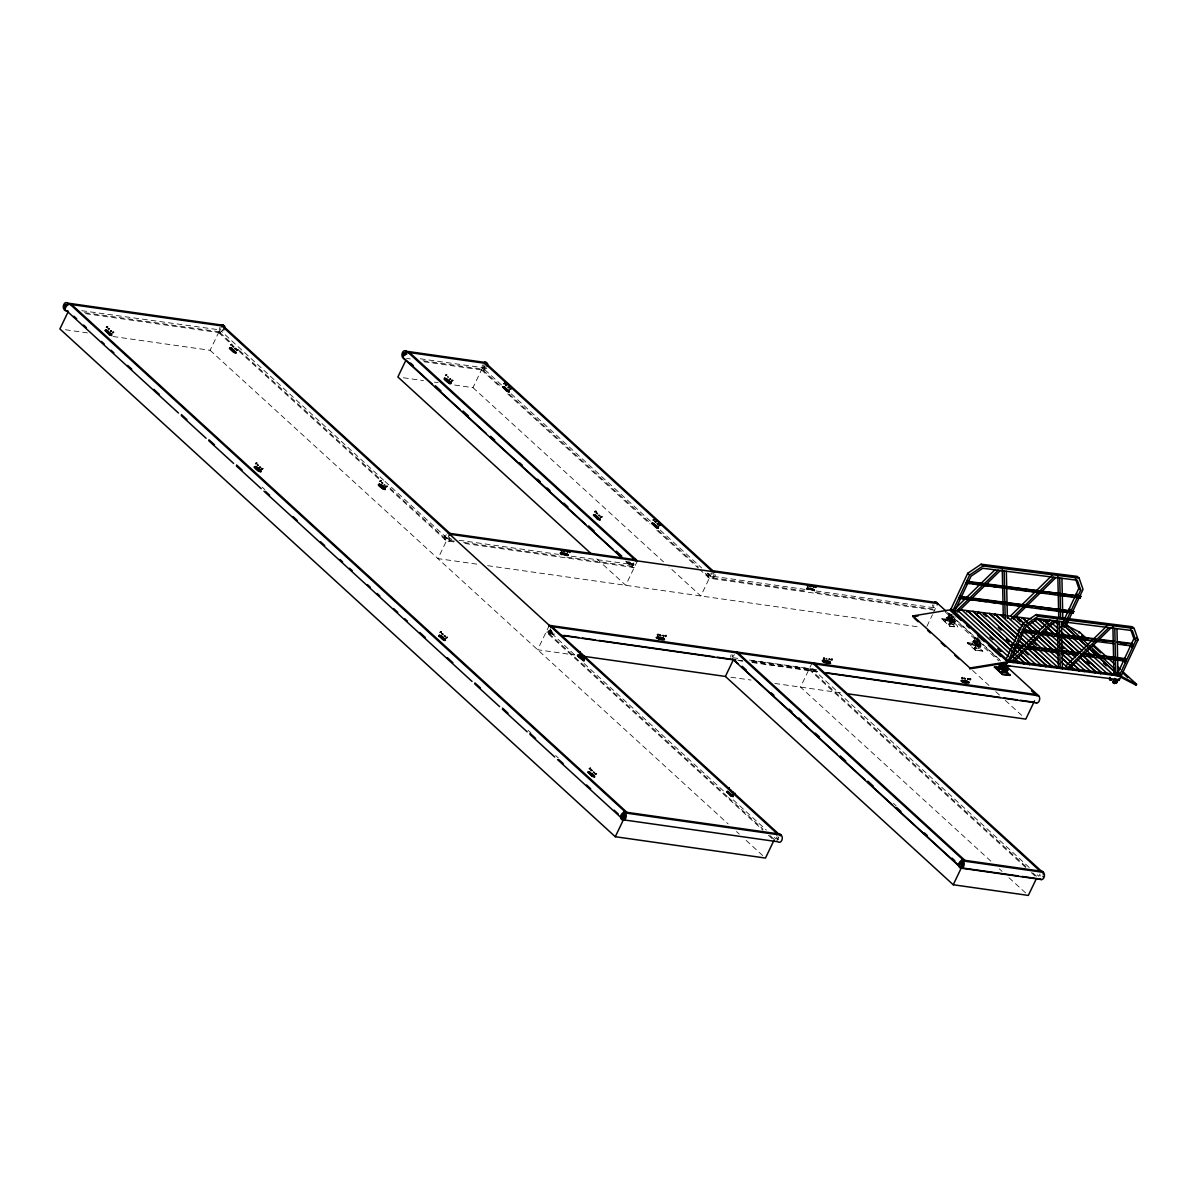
<?xml version="1.0" encoding="UTF-8"?>
<svg xmlns="http://www.w3.org/2000/svg" width="1198" height="1198" viewBox="0 0 1198 1198"><rect width="100%" height="100%" fill="white"/><g stroke="black" fill="none" stroke-linecap="round" stroke-linejoin="round"><path stroke-width="0.75" stroke-dasharray="5 3.75" d="M973.839 642.742C973.495 639.462 977.134 646.126 974.753 641.843M949.52 617.689C952.275 621.927 946.929 616.641 948.846 617.105M948.007 618.333L948.771 617.269M949.55 618.767L947.708 617.509L951.167 617.21L950.373 621.477L945.267 620.384L946.51 617.719L949.729 619.141L949.355 617.988M949.535 617.883L948.337 616.401L946.51 617.719L949.011 618.482M952.979 622.81L952.111 620.789L952.29 621.792M954.521 618.393C953.713 624.472 948.352 619.83 952.605 620.309L954.881 620.594L954.072 624.862L948.966 623.769L950.209 621.103L953.848 622.106M973.48 642.218L974.858 641.304L975.471 642.487M976.535 642.353C972.147 645.273 979.455 641.903 974.049 642.128C974.169 640.541 975.726 644.764 974.244 641.155M979.425 645.572L979.275 646.441L978.437 645.662L979.694 645.737L978.496 646.905L978.541 645.378M970.859 644.374L975.966 645.467L977.209 642.802L976.19 640.675L973.929 640.391L970.859 644.374L976.37 645.617C978.032 646.785 978.961 643.865 978.002 646.126M953.084 622.286L952.5 619.785L950.209 621.103L953.353 621.223M974.798 641.14L974.558 643.685L978.766 639.073L974.977 638.594L973.884 642.697M950.388 617.839C952.635 623.02 944.473 618.168 949.4 614.604L953.174 615.083M948.981 618.243L948.337 618.258C971.398 634.85 943.859 624.472 949.969 615.128L953.743 615.607M951.452 622.091L952.245 617.21L956.019 617.689M977.059 645.138L977.838 641.2L981.611 641.679M978.302 646.007L979.021 645.647L978.496 646.905M948.172 617.449L948.621 618.497L948.382 617.539M974.738 642.607L972.102 641.709L976.759 641.2M949.834 618.707L952.245 616.311M953.428 621.118L953.518 622.99L952.395 622.556L952.724 621.208M953.159 621.358L952.575 622.601L953.623 622.496L953.323 621.597M975.277 642.562L977.209 642.802L976.64 642.293C971.533 641.948 980.069 644.928 979.335 639.597L975.546 639.118L974.768 643.056L975.322 642.457M977.987 645.782C976.28 643.551 978.167 647.055 979.036 646.096M978.272 645.303L980.907 646.186L979.665 648.852L974.558 647.759L977.628 643.775L979.53 645.677M979.395 645.782L979.35 646.291M952.859 621.148L952.665 619.92M978.167 644.988L980.907 646.186L979.889 644.06C974.648 641.604 977.283 648.597 978.242 643.91M941.688 618.947L949.46 619.456L941.688 618.947L949.67 626.24L957.232 627.198M953.264 617.195L948.996 613.286M945.836 620.908L948.906 616.925L948.681 618.632L951.616 618.812L949.685 618.572M945.267 620.384L949.804 620.953L950.598 616.685L948.337 616.401M949.535 624.293L952.605 620.309M949.67 626.24L957.442 626.749M952.036 619.785L954.312 620.07L955.315 622.196L952.919 622.166L954.102 621.747M948.966 623.769L953.503 624.338L954.746 621.687L952.68 621.313M967.28 642.937L975.052 643.446L982.824 651.188L975.262 650.229L967.28 642.937L975.052 643.446M978.856 641.185L974.274 637.935L978.362 637.755M971.428 644.898L974.498 640.915L974.154 641.829M975.397 644.943L976.19 640.675M975.127 648.283L976.37 645.617L978.811 644.434M975.262 650.229L983.034 650.739M974.558 647.759L979.095 648.343L979.889 644.06M113.016 336.503L210.099 350.295L221.795 325.916M85.672 313.681L221.51 332.969L224.7 326.32M454.656 385.037L472.97 387.643L484.651 363.264M501.483 384.977L483.528 368.565L485.25 364.986M420.273 358.786L484.097 367.861L485.25 365.48M424.197 361.766L484.381 370.317L486.762 365.33M449.864 538.935L446.18 538.411L447.318 536.03M449.639 534.233L437.944 558.612L478.451 564.363M384.992 481.446L448.516 539.534L449.654 537.153M549.313 625.371L537.632 649.75L574.441 654.977M550.167 628.725A2.052 1.393 -81.9 0 1 548.34 631.705L549.013 629.025M633.428 562.955A2.052 1.363 -47.6 0 0 633.098 565.666L635.075 562.716M637.396 560.904L625.715 585.298L595.331 557.519M805.071 589.416L709.036 575.759L710.174 573.378M712.496 571.581L700.815 595.96L669.053 566.924M707.239 573.093L711.372 576.882L713.095 573.303M734.434 654.587L732.787 656.804A2.052 1.363 -47.6 0 1 732.757 654.497M812.184 662.719L800.489 687.098L991.06 861.332M777.188 836.608L776.049 838.989L771.901 835.201M776.888 840.741L778.475 837.417M816.152 590.988L934.35 607.775L935.488 605.394M926.923 626.314L932.493 614.679M933.287 613.002L937.809 603.582M1040.044 873.956L1038.906 876.337L1034.758 872.548M977.868 645.153L975.801 645.093M978.841 646.141L978.167 646.591L978.077 645.617L979.5 645.497M949.19 619.022L950.957 618.363M952.53 620.864L951.511 621.118L953.234 620.444M952.814 616.835L950.942 619.291L949.115 618.048M953.234 621.507L955.091 618.917M977.703 644.779L980.114 642.383M978.152 645.932L980.683 642.907M949.086 618.902L950.433 618.932L948.606 619.486M977.478 645.048L980.458 644.584M979.051 646.381L977.868 646.231M978.062 645.018L978.811 645.363M483.528 368.565L484.127 368.55A2.052 1.363 -47.6 0 0 485.01 368.19M448.516 539.534L449.115 539.519A2.052 1.363 -47.6 0 0 450.762 538.426M711.372 576.882L711.971 576.867A2.052 1.363 -47.6 0 0 713.604 573.468M948.681 613.945L951.197 614.274M955.45 617.165L951.676 616.685C947.333 619.351 955.959 622.87 950.793 621.627M949.265 617.314L948.067 618.482M974.274 637.935L978.047 638.414M981.042 641.155L977.254 640.675L976.49 644.629L978.302 645.857M81.734 310.686L220.866 330.034A2.052 1.393 -81.9 0 1 220.672 329.615M84.534 312.633L220.372 331.936L221.51 332.969M406.631 358.397L410.285 358.921M423.059 360.733L483.228 369.284L484.381 370.317M65.396 329.735L87.379 332.864M403.352 377.759L423.508 380.62M434.5 382.177L438.169 382.701M459.059 540.253L558.463 554.375M571.341 556.201L633.547 564.617A2.052 1.393 -81.9 0 1 633.263 563.18M454.506 541.152L445.312 539.834A3.879 2.636 -81.9 0 1 444.772 534.563M463.716 542.454L559.436 556.052M566.804 557.1L633.068 566.519A3.879 2.636 -81.9 0 1 632.02 563.165M804.202 590.824L708.168 577.181A3.879 2.636 -81.9 0 1 707.12 573.827M815.284 592.396L933.482 609.198A3.879 2.636 -81.9 0 1 932.598 604.84M453.817 541.93L446.45 540.882L389.829 489.113M464.854 543.488L634.206 567.553L627.303 561.248M934.62 610.231L709.306 578.23L699.647 569.394M487.646 565.681L920.573 627.183M547.875 631.406L553.431 632.185M732.787 657.672L738.342 658.466M749.439 660.038L814.146 669.233M548.699 631.78L552.398 632.304M752.104 660.667L816.826 669.877M551.679 632.799L546.138 632.02L762.931 830.229M751.386 661.176L816.108 670.371M554.674 634.116L547.276 633.053A3.879 2.636 -81.9 0 0 551.335 630.762M737.728 660.113L743.284 660.907M752.524 662.224L817.246 671.419M548.549 633.592L554.105 634.371M739.016 660.652L742.715 661.176M751.955 662.494L818.519 671.943M730.885 677.214L751.041 680.075M774.851 683.459L841.116 692.878M951.437 621.073L952.051 620.369L953.398 621.957M977.972 646.561L979.35 645.423M950.059 614.26L981.536 643.041M982.899 644.284L1000.525 660.398M947.363 612.328L1000.615 661.011M945.462 612.193L998.728 660.877M948.307 616.925L954.117 622.406M973.929 640.391L975.037 641.349M976.535 643.281L975.966 641.829M973.899 640.915L979.709 646.396M947.708 617.509L953.323 622.571M973.3 641.499L979.11 646.98M974.199 643.476L982.824 651.188M941.898 618.497L949.879 625.79M967.49 642.487L975.471 649.78M972.551 670.416L988.934 685.406M995.763 691.65L999.851 695.394M1005.317 700.381L1021.699 715.371M511.157 393.813L650.619 521.325M660.278 530.16L701.714 568.032M1029.232 867.487L811.66 668.005A2.052 1.363 -47.6 0 0 813.307 666.912M499.536 385.277L482.974 370.122A3.879 2.576 -47.6 0 0 486.867 368.041M509.21 394.112L650.05 522.882M658.331 530.459L698.389 567.073M705.293 573.393L710.818 578.439A3.879 2.576 -47.6 0 0 715.535 574.636M1025.907 866.528L810.492 669.577A3.879 2.576 -47.6 0 0 814.4 667.496M1032.811 872.848L1038.337 877.894M481.461 369.912L500.794 387.583M507.697 393.902L649.93 523.93M656.833 530.25L698.269 568.122M808.994 669.368L1025.788 867.577M1031.313 872.638L1036.839 877.685M472.97 387.643L663.527 561.877M999.342 868.909L1002.097 871.425M1009.001 877.745L1025.578 892.899M629.474 562.042L633.607 565.83M893.483 803.424L896.239 805.94M628.68 561.652L632.829 565.441M625.805 561.023L632.709 567.343A3.879 2.576 -47.6 0 1 631.99 562.775M625.985 561.652L631.511 566.699M383.615 480.188L221.271 331.202A2.052 1.363 -47.6 0 0 223.187 329.66M574.441 654.662L548.804 630.657A2.052 1.363 -47.6 0 0 550.721 629.115M584.1 663.497L724.955 792.267M733.236 799.845L766.376 830.139M229.776 341.61L220.103 332.774A3.879 2.576 -47.6 0 0 224.011 330.693M239.435 350.445L378.912 477.972M389.949 488.065L447.947 541.092A3.879 2.576 -47.6 0 0 451.856 539.01M727.141 796.356L547.636 632.23A3.879 2.576 -47.6 0 0 551.529 630.148M728.534 797.628L763.051 829.181M769.955 835.5L775.48 840.547M218.605 332.565L229.657 342.658M239.315 351.493L378.793 479.02M768.457 835.291L773.983 840.337M210.099 350.295L728.189 823.984M736.485 831.562L739.241 834.078M746.144 840.397L762.722 855.552M262.122 487.152L264.878 489.668M528.093 730.331L530.849 732.847M555.647 755.519L558.403 758.049M934.35 607.775L933.961 607.296A2.052 1.393 -81.9 0 1 933.946 604.84M709.036 575.759L708.662 575.295A2.052 1.393 -81.9 0 1 708.452 573.318M484.097 367.861L483.722 367.382A2.052 1.393 -81.9 0 1 483.513 365.405M446.18 538.411L445.791 537.947A2.052 1.393 -81.9 0 1 446.345 534.742M952.71 622.017L952.919 622.915M730.855 657.223A3.879 2.576 -47.6 0 1 731.169 654.752M1040.807 875.633A2.052 1.363 -47.6 0 1 1040.388 875.963M220.372 331.936A3.879 2.636 -81.9 0 1 219.489 327.578M778.715 839.229A3.879 2.576 -47.6 0 1 777.936 839.858M778.73 836.968A2.052 1.363 -47.6 0 1 777.083 838.855M483.228 369.284A3.879 2.636 -81.9 0 1 482.36 364.926"/><path stroke-width="1.5" d="M439.396 635.389L441.238 635.779L445.356 640.091L439.127 635.449L445.356 639.732L441.448 635.943M664.336 639.118C658.885 640.466 651.323 634.88 663.602 638.459M830.004 661.955C829.256 665.684 815.164 656.968 829.75 661.79C833.943 667.346 811.45 656.474 829.435 661.91M1115.652 682.276L1114.335 682.051L1114.739 678.487L1115.398 683.01L1119.097 679.476L1118.528 678.966M1000.6 666.208L1001.004 665.1L1002.007 665.429L1001.004 665.1M1003.25 668.005L1001.872 668.17L1001.768 666.552M1003.13 667.286C1002.247 668.289 1004.134 665.504 1001.857 667.106M1005.077 670.73L1006.215 671.165C1007.982 669.592 1003.759 671.09 1006.035 669.397M1006.605 670.071L1006.11 669.293M1116.027 682.306L1116.521 681.183L1116.566 682.516L1115.248 682.441L1115.967 681.198L1116.85 681.527L1115.847 682.935L1117.06 682.426C1117.929 679.131 1113.691 682.77 1114.874 680.689M1115.578 681.407L1116.356 681.887M1116.88 681.707L1115.443 682.68L1116.701 681.452M1005.931 669.293C1006.874 672.333 1005.991 668.589 1003.475 669.802L1002.906 669.278L1004.718 667.96L1007.563 668.769L1006.769 673.036L1001.663 671.943L1002.906 669.278M1115.009 681.782L1115.727 682.021M1116.236 681.902L1117.06 682.426M1002.157 667.81L1001.169 667.211L1002.082 662.779M1002.202 665.863C1000.63 668.244 1003.864 667.121 1002.651 663.303M1003.49 669.038L1004.358 664.86M109.392 334.736L105.095 330.423L111.699 335.5L109.392 334.736L106.113 330.064M235.302 352.691C235.302 349.187 225.808 346.267 235.841 353.29C232.517 350.924 235.916 351.448 230.51 347.734M256.432 467.624L260.864 471.877L258.558 471.128L255.279 466.441M380.964 485.355L385.277 489.563L382.956 488.799L379.676 484.112M448.546 382.926C437.495 375.124 450.583 379.736 450.613 383.809C449.1 384.288 447.708 381.443 449.01 381.713C435.698 371.829 457.262 385.397 448.741 382.117M440.984 636.363C439.651 635.629 448.262 643.865 443.305 639.058M506.949 391.222L502.561 386.984L504.643 387.553L509.255 391.986L506.949 391.222L503.924 386.595M597.712 519.318L593.429 514.99L600.033 520.067L597.712 519.318L594.702 514.691M579.742 656.07C580.85 658.151 586.541 664.366 582.782 658.78C571.206 652.071 584.489 655.471 583.875 659.918C573.692 654.932 579.038 652.79 583.89 659.035M590.285 772.8L594.597 777.008L592.276 776.244L588.562 771.662L594.522 776.005L592.471 775.435M656.115 527.614L651.727 523.376L653.809 523.93L658.421 528.363L656.639 527.989L655.995 526.326L656.983 526.686L652.476 522.942L658.361 527.36L656.429 527.315L652.221 523.107L658.121 527.06M731.035 795.966L727.396 791.294L733.296 796.071L731.349 795.667L727.141 791.459L733.356 796.595L731.274 796.146L726.662 791.728L733.101 796.251M912.741 616.805L912.936 615.922L950.643 609.752L1007.608 661.82L1121.043 676.196L1136.602 684.268L1136.004 685.106L1120.444 677.035L1121.029 676.211M969.901 668.005L969.691 668.888L1007.413 662.704L1007.608 661.82L969.901 668.005L912.936 615.922M1006.065 670.071L1008.012 670.371L1006.994 668.244M566.355 554C575.205 558.268 548.819 551.005 566.414 553.761C574.77 557.849 550.047 550.81 566.414 553.761M662.464 637.755C644.464 635.509 672.123 642.922 662.374 638.339C661.82 638.983 661.775 637.336 664.186 639.208M812.424 588.967L814.236 589.955L806.883 588.458L814.34 590.195L807.182 588.113L812.484 588.712M828.597 661.371L828.761 662.329L822.562 661.281L824.344 662.539L830.573 663.273L829.465 662.254M966.921 681.273L968.388 681.902M1005.062 669.996L1005.676 670.985M1005.646 669.562L1005.197 670.835L1006.215 671.165M1115.353 682.156L1116.087 681.377M1065.98 625.85L1083.037 589.401L1079.128 578.125L1077.242 576.388L981.147 564.213L967.714 573.288L950.658 609.737L950.448 610.636L961.29 620.549M952.56 611.474L969.616 575.025L983.049 565.95L1079.128 578.125M959.553 598.835L960.392 597.038L1073.812 611.429L1072.974 613.226L958.789 598.146L966.112 599.075M966.621 583.74L967.46 581.943L1080.881 596.334L1080.042 598.131L965.858 583.052L969.511 583.516M954.447 611.714L960.676 598.386M961.515 596.589L967.759 583.276M968.598 581.479L971.069 576.193L982.794 568.271L1077.316 580.251L1080.716 590.09L1078.245 595.376L1076.343 593.639M966.921 611.789L967.43 610.681L1010.827 650.364M967.1 611.819L967.625 610.71L1015.095 654.108M977.882 613.181L978.392 612.073L1013.852 644.344M978.062 613.211L978.586 612.103M983.363 613.885L983.887 612.762L1015.26 641.319M984.067 612.792L983.543 613.9L986.268 616.386M994.325 615.263L994.849 614.155L1017.896 635.24M994.52 615.293L995.029 614.185L1051.994 666.268L1051.47 667.376M1016.248 618.048L1016.967 616.97L1023.751 623.17M1007.473 672.497L1009.914 675.373L1002.352 674.414L994.385 667.121L999.132 667.241M1021.729 618.737L1022.448 617.659L1059.062 651.143M1001.947 665.489L1001.019 664.576L999.207 665.893L997.949 668.559L998.518 669.083L1001.588 665.1M1011.187 646.066L1012.04 644.269L1024.844 645.887M1005.721 660.083L1022.778 623.634L1036.21 614.559L1132.305 626.734L1134.192 628.471L1138.1 639.747L1119.067 680.404L1115.593 679.266M1002.232 672.467L1003.475 669.802L1005.556 668.394L1006.05 669.053M1002.441 663.108L1005.646 666.028L1024.679 625.371L1038.112 616.296L1134.192 628.471M1002.352 674.414L1010.124 674.923M1009.51 662.045L1026.132 626.524L1037.857 618.602L1132.38 630.597L1135.779 640.436L1119.157 675.957M1009.734 665.848L1005.646 666.028M1013.433 661.371L1012.909 662.479L1055.423 620.834M1013.104 662.509L1013.613 661.401M1018.39 663.183L1018.914 662.075M1018.585 663.198L1019.109 662.09L1012.13 655.875M1023.871 663.872L1024.395 662.764L1013.538 652.85M1043.668 621.522L1044.192 620.414L1059.107 634.056M1024.065 663.902L1024.59 662.794L1017.806 656.594M1043.847 621.552L1044.371 620.444L1057.939 632.844M1029.352 664.561L1029.876 663.452L1020.382 654.782M1029.546 664.591L1030.07 663.482L1020.576 654.797M1034.832 665.264L1035.357 664.156M1054.629 622.915L1055.153 621.807L1058.044 624.308M1035.027 665.294L1035.551 664.171L1016.368 646.8M1040.328 665.953L1040.837 664.845M1040.508 665.983L1041.032 664.875L1024.56 649.975M1062.192 623.873L1067.643 612.223M1068.421 610.561L1074.726 597.098M1075.505 595.436L1078.814 588.353L1075.415 578.514M1064.872 623.948L1070.323 612.283L1064.902 611.609M1077.406 597.173L1071.162 610.501L1069.26 608.764M1045.809 666.657L1046.318 665.549L1019.199 640.75M1045.989 666.672L1046.513 665.564L1019.393 640.765M1051.29 667.346L1051.799 666.238L1020.606 637.725M1056.771 668.05L1057.475 666.957L1038.307 649.571M1062.252 668.739L1062.955 667.645M1067.732 669.427L1068.436 668.349L1061.473 662.12M1073.213 670.131L1073.737 669.023L1071.027 666.537M1073.408 670.146L1073.917 669.038L1061.713 657.882M1078.694 670.82L1079.218 669.712L1061.593 653.599M1078.889 670.85L1079.413 669.742L1061.772 653.614M1084.175 671.524L1084.699 670.401M1084.37 671.539L1084.894 670.431L1075.205 661.73M1089.656 672.213L1090.18 671.105M1089.851 672.243L1090.375 671.12L1077.975 659.948M1095.137 672.902L1095.661 671.793L1079.383 656.923M1095.331 672.932L1095.856 671.823L1079.578 656.938M1100.633 673.605L1101.142 672.497L1082.153 655.126M1100.812 673.62L1101.336 672.512L1082.348 655.156M1106.113 674.294L1106.623 673.186M1106.293 674.324L1106.817 673.216L1084.924 653.344M1111.594 674.998L1112.103 673.89M1111.774 675.013L1112.298 673.905L1060.574 626.764M1117.255 674.219L1133.877 638.699L1130.478 628.86M1117.075 675.687L1117.599 674.579M1117.255 675.717L1117.779 674.609M67.867 312.334L59.9 328.956L615.278 836.728L765.477 858.067L774.237 839.783M405.837 360.343L397.871 376.981L591.183 553.731M449.1 535.341L449.639 534.233L937.809 603.582L937.27 604.691M548.789 626.479L549.313 625.371L1037.483 694.72L1036.959 695.828M624.053 811.93L620.864 818.578L622.002 819.627L778.026 841.79A3.879 2.636 -81.9 0 0 781.755 840.412A3.879 2.636 -81.9 0 0 781.216 835.141L780.078 834.093L624.053 811.93L625.191 812.963L781.216 835.141M615.278 836.728L623.245 820.106M583.651 656.294L725.389 676.436L733.356 659.799M776.633 834.796L777.158 833.688L221.795 325.916M1034.563 700.815L1025.802 719.114L846.657 693.657M1021.969 876.442L1040.208 879.033A3.879 2.636 -81.9 0 0 1043.937 877.67A3.879 2.636 -81.9 0 0 1043.398 872.384L1042.26 871.35L962.009 859.939L958.819 866.603L959.957 867.637L1018.315 875.933M725.389 676.436L953.234 884.753L961.021 868.49M1036.135 879.152L1028.333 895.415L953.234 884.753M1119.381 679.745L1004.927 665.384L1004.149 669.323L1004.478 667.945M562.94 554.33L561.158 554.509M663.872 638.354L658.496 638.998M809.009 589.296L806.928 589.281M968.583 681.782C966.097 684.762 953.997 678.772 966.981 681.018M1079.054 633.023L1079.638 632.185L1086.421 638.384M1005.916 669.547L1008.147 665.339M107.266 331.232L111.399 334.197L111.174 335.066M256.881 467.205C266.166 473.405 256.058 471.443 254.575 466.711C256.701 465.782 262.362 471.263 260.071 471.398M446.884 379.017L446.42 379.422M382.956 488.799C370.407 480.802 387.778 485.415 384.468 489.069M594.777 514.96L599.973 519.543L598.042 519.019L593.819 514.811L596.185 516.263L595.601 515.799M654.452 523.691L654.123 524.155M1004.328 669.023L1007.563 668.769M448.262 377.265L447.708 376.756M450.718 379.496L449.714 379.032L450.538 379.197M581.584 653.913L581.285 653.539M955.016 608.809L994.969 569.784M955.585 611.849L998.189 570.218M957.756 612.133L1000.375 570.488M1010.603 615.862L1051.874 575.534M1011.157 618.902L1053.776 577.271M1013.343 619.171L1055.962 577.541M1010.064 659.155L1050.017 620.13M1010.633 662.195L1053.237 620.564M1006.08 670.82L1005.257 670.775L1005.841 669.532L1006.814 670.581M1005.601 671.09L1006.799 669.922M1005.871 670.85L1006.455 669.607M1065.651 666.208L1106.922 625.865M1066.22 669.248L1108.824 627.602M1068.391 669.517L1111.01 627.887M1116.431 681.692L1115.488 681.962M1115.503 682.62L1116.701 682.201M504.822 387.718L509.105 391.162L507.263 390.922L502.965 386.804L505.062 387.149M230.301 348.244L229.402 348.304L230.525 348.244M255.069 466.95L254.171 467.01L255.638 467.1M439.621 635.689L438.723 635.749L440.175 635.509M578.379 655.411L577.481 655.471L579.562 655.905M588.787 772.066L587.889 772.126L589.97 772.575M1005.841 669.697L1005.466 670.401M384.303 484.801L385.112 485.22M826.066 658.63L826.905 659.11M508.461 391.491L509.195 391.342L504.014 386.864M384.962 489.143L381.293 484.891M814.37 590.704L813.861 589.985M914.538 616.506L918.117 615.922M624.892 813.697L624.293 813.697A2.052 1.363 -47.6 0 0 622.391 816.871M962.848 861.706L962.249 861.721A2.052 1.363 -47.6 0 0 960.167 864.567M235.572 352.751L231.963 348.708M962.997 682.261L968.853 683.01L968.373 681.617M657.612 637.066L658.99 638.339M973.18 583.98L978.661 584.669M982.315 585.133L987.811 585.837M993.292 586.526L996.961 586.99M1002.441 587.694L1006.11 588.158M1011.591 588.847L1017.087 589.551M1020.741 590.015L1026.222 590.704M1029.891 591.168L1035.371 591.872M1039.04 592.336L1044.521 593.025M1050.017 593.714L1055.498 594.418M1059.152 594.882L1064.648 595.571M1068.302 596.035L1071.97 596.499M969.766 599.539L975.262 600.228M978.916 600.692L986.239 601.621M989.892 602.085L995.373 602.789M999.042 603.253L1002.696 603.717M1008.192 604.406L1013.673 605.11M1017.327 605.574L1022.822 606.263M1026.476 606.727L1031.972 607.431M1035.626 607.895L1041.107 608.584M1046.603 609.288L1052.084 609.977M1055.752 610.441L1061.233 611.145M958.43 609.542L1005.811 615.547M1007.758 615.802L1011.292 616.251L1022.328 626.195M1013.238 616.491L1031.463 618.797M1035.177 619.276L1049.673 621.103M1055.333 621.822L1058.867 622.271M1062.087 622.675L1064.603 623.005L1114.784 668.888M1024.59 629.863L1039.22 631.72M1042.889 632.185L1057.52 634.042M1061.173 634.506L1095.945 638.908M1099.599 639.373L1114.23 641.23M1117.899 641.694L1132.529 643.551M1023.526 630.328L1038.157 632.185M1041.811 632.649L1094.867 639.373M1098.521 639.837L1113.167 641.694M1116.821 642.158L1131.451 644.015M1025.578 631.9L1031.074 632.589M1045.704 634.446L1049.358 634.91M1054.854 635.599L1058.508 636.063M1064.004 636.767L1069.485 637.456M1073.138 637.92L1078.634 638.624M1082.288 639.088L1087.784 639.777M1102.415 641.634L1106.068 642.098M1120.714 643.955L1126.195 644.644M1022.673 632.125L1037.318 633.982M1040.972 634.446L1114.155 643.715M1117.809 644.18L1130.612 645.812L1132.469 647.519M1028.498 646.351L1057.774 650.065M1061.428 650.529L1079.727 652.85M1083.381 653.314L1125.461 658.645M1023.766 646.351L1012.04 644.269M1027.435 646.815L1126.225 659.334M1014.856 646.531L1018.51 646.995M1031.313 648.612L1036.809 649.316M1042.29 650.005L1045.959 650.469M1051.44 651.158L1056.936 651.862M1062.416 652.551L1066.07 653.015M1069.739 653.479L1075.22 654.183M1080.716 654.872L1084.37 655.336M1088.024 655.8L1093.519 656.504M1099 657.193L1104.496 657.882M1108.15 658.346L1113.646 659.05M1117.3 659.514L1122.796 660.203M1015.619 647.22L1022.927 648.148M1026.596 648.612L1057.684 652.551M1061.353 653.015L1077.811 655.111M1081.48 655.576L1123.544 660.907L1125.386 662.629M1001.124 666.133L999.207 665.893L1001.708 666.657M1114.44 681.273L1115.203 681.363M994.385 667.121L1000.435 667.885M998.518 669.083L1003.055 669.652L1002.486 669.128M1001.663 671.943L1004.688 672.333M67.537 303.109L223.562 325.287L224.7 326.32L68.675 304.157L67.537 303.109A3.879 2.636 -81.9 0 0 63.808 304.487A3.879 2.636 -81.9 0 0 64.348 309.758L65.486 310.806M406.182 351.224L486.418 362.635L487.556 363.668L407.32 352.272L406.182 351.224A3.879 2.636 -81.9 0 0 402.453 352.601A3.879 2.636 -81.9 0 0 402.992 357.873L621.837 557.864M623.769 818.998L622.271 818.773A3.879 2.576 -47.6 0 1 621.043 815.059A3.879 2.576 -47.6 0 1 625.461 812.124L70.083 304.352A3.879 2.576 -47.6 0 0 65.665 307.287A3.879 2.576 -47.6 0 0 66.893 311.001L68.391 311.225M946.001 611.085L936.671 602.549L711.357 570.533A3.879 2.636 -81.9 0 0 710.743 570.143M965.229 681.033L961.47 680.569L962.099 681.003M1036.045 702.807A3.879 2.636 -81.9 0 0 1039.355 700.59A3.879 2.636 -81.9 0 0 1038.621 695.768L550.451 626.404A3.879 2.636 -81.9 0 1 550.96 627.033M563.914 635.419L578.709 637.531M582.408 638.055L595.346 639.882M599.045 640.421L713.694 656.699M717.392 657.223L735.886 659.858M826.485 672.737L1000.3 697.431M1003.999 697.955L1016.952 699.797M1020.651 700.321L1033.589 702.148M561.503 635.434L735.317 660.128M825.916 672.991L1036.719 702.941M962.009 859.939L963.147 860.988L1043.398 872.384M961.739 867.008L960.227 866.798A3.879 2.576 -47.6 0 1 959.014 863.069A3.879 2.576 -47.6 0 1 963.417 860.149L735.572 651.832A3.879 2.576 -47.6 0 0 734.793 651.832M961.245 868.176L1041.481 879.572M963.506 681.602L962.353 681.168M439.232 635.524L440.19 635.839M235.332 352.317L233.984 351.613M106.143 330.289L107.715 330.828M110.935 334.646L109.797 334.107M967.505 681.767L968.703 682.471M508.192 391.042L507.143 390.413M235.048 352.227L234.194 351.778M384.214 488.604L383.36 488.155M259.801 470.934L258.753 470.32M582.078 658.63L583.935 659.873M1065.636 624.937L1079.638 632.185M380.365 484.935L378.987 484.381L383.061 488.32M589.955 772.186C583.141 769.88 601.052 781.965 591.737 773.698M961.844 681.258L968.763 682.246M231.918 348.333L229.806 348.109L233.895 351.942M107.506 330.663L105.409 330.319L109.482 334.272M109.018 328.851L108.105 328.552L109.093 328.926M656.309 526.806L658.181 527.899M597.907 518.509L599.958 519.183L596.05 515.395M383.15 487.99L384.169 488.964L384.977 488.245M731.229 795.158L733.206 795.577M109.587 333.928L111.624 334.601L107.565 331.022M1136.198 638.01L1138.1 639.747M1078.814 588.353L1080.716 590.09M1133.877 638.699L1135.779 640.436M1080.881 596.334L966.696 581.255L967.46 581.943M1131.406 643.985L1133.308 645.722M1079.278 597.428L1080.042 598.131M1073.812 611.429L959.628 596.349L960.392 597.038M1124.323 659.095L1126.225 660.832M1072.21 612.522L1072.974 613.226M1093.205 644.584L1114.904 664.426M1117.614 666.912L1120.325 669.383M1123.05 671.868L1136.602 684.268M1081.764 635.494L1084.475 637.98M1092.606 645.423L1100.752 652.865M1123.799 673.935L1127.872 677.664M1133.293 682.62L1136.004 685.106M1117.494 671.359L1121.568 675.088L1008.132 660.697L951.182 608.629M1092.561 650.155L1096.619 653.883M1062.177 623.769L1086.586 646.081M1089.296 648.567L1116.431 673.366M1061.982 623.739L1116.236 673.336M1061.473 624.847L1064.363 627.348M1103.508 663.288L1106.413 665.789M1052.383 623.589L1057.999 628.576M1060.515 631.032L1082.408 650.888M1061.997 636.557L1079.638 652.67M1061.817 636.527L1079.443 652.655M981.147 564.213L983.049 565.95M1036.21 614.559L1038.112 616.296M1087.26 661.221L1089.97 663.707M1087.065 661.206L1089.776 663.677M1038.891 619.74L1057.879 637.096M1060.589 639.582L1074.157 651.982M1038.696 619.725L1045.48 625.925M1048.19 628.396L1073.962 651.952M1034.578 620.264L1042.904 627.722M1045.42 630.178L1048.325 632.694M1050.856 635.15L1075.445 657.492M1061.368 646.201L1064.079 648.672M1031.807 622.047L1040.134 629.519M1042.649 631.975L1072.689 659.274M1022.253 617.629L1058.867 651.113M1026.461 625.641L1035.956 634.326M1038.666 636.797L1059.002 655.396M1016.773 616.94L1023.556 623.14M1026.267 625.626L1035.761 634.296M1038.471 636.782L1058.822 655.381M1061.533 657.852L1068.316 664.051M967.714 573.288L969.616 575.025M1022.778 623.634L1024.679 625.371M1017.611 619.291L1020.322 621.762M1024.859 628.651L1058.942 659.664M1007.159 616.79L1020.921 629.22M1023.436 631.675L1058.897 663.932M1033.964 642.727L1036.674 645.198M1019.857 629.863L1019.094 629.175L1018.255 630.972L1019.019 631.66M1000.33 614.859L1035.776 647.115M989.548 613.481L1016.683 638.294M989.368 613.466L1016.488 638.264M1017.791 643.775L1020.681 646.276M998.278 627.512L1001.184 630.028M1025.593 652.341L1028.303 654.827M1006.545 639.253L1009.255 641.724M1006.365 639.223L1009.075 641.709M973.105 611.399L1011.951 646.755M1013.793 648.597L1017.866 652.326M972.911 611.384L1017.671 652.296M961.949 609.992L1009.615 653.419M989.907 637.141L992.813 639.642M957.831 610.531L1008.192 656.444M998.189 648.867L1000.899 651.353M997.994 648.837L1000.704 651.323M966.726 625.506L969.437 627.992M977.568 635.434L984.352 641.634M988.425 645.348L1000.63 656.504M1003.235 662.883L1005.961 665.369M1007.443 667.256L1038.621 695.768M1031.493 690.842L1035.596 694.585M1007.263 672.932L1009.914 675.373M994.595 666.672L1002.561 673.965M914.089 618.048L918.162 621.762M927.656 630.447L930.367 632.918M941.209 642.847L945.282 646.561M954.776 655.246L958.849 658.96M484.651 363.264L712.496 571.581M812.184 662.719L1040.029 871.036M409.551 352.586L637.396 560.904M737.07 652.041L964.914 860.359M410.51 363.024L413.265 365.555M435.353 385.756L440.879 390.803M462.982 411.004L468.508 416.05M490.596 436.252L494.744 440.04M519.588 462.772L522.358 465.288M537.543 479.185L540.313 481.701M547.216 488.02L549.972 490.536M563.779 503.16L567.927 506.949M588.637 525.892L594.163 530.939M616.251 551.14L621.777 556.186M742.176 666.268L746.309 670.056M771.168 692.788L773.938 695.304M789.123 709.201L791.878 711.717M798.796 718.036L801.552 720.552M815.359 733.176L819.507 736.965M840.217 755.908L845.743 760.955M867.831 781.156L873.357 786.202M896.838 807.677L900.971 811.465M924.452 832.924L927.207 835.44M952.066 858.172L954.836 860.703M406.242 360.284L432.478 384.273M435.233 386.804L460.092 409.521M462.862 412.052L486.328 433.511M490.476 437.3L585.747 524.41M588.518 526.94L613.376 549.672M616.131 552.188L621.657 557.235M733.76 659.739L737.908 663.527M742.056 667.316L837.327 754.426M840.098 756.956L864.956 779.688M867.711 782.204L892.57 804.936M895.325 807.452L958.849 865.54M732.577 659.095L959.044 866.154M577.736 655.8L581.869 659.574M229.657 348.648L233.79 352.422M254.425 467.355L258.558 471.128M438.977 636.093L443.11 639.867M588.143 772.47L592.276 776.244M71.581 304.562L626.958 812.334M73.917 316.257L76.672 318.773M83.561 325.077L86.316 327.593M101.471 341.46L104.226 343.976M111.115 350.28L113.87 352.796M127.662 365.405L131.795 369.179M153.838 389.335L159.349 394.382M181.407 414.538L186.918 419.585M208.961 439.741L214.472 444.772M236.53 464.944L242.041 469.975M265.462 491.405L269.595 495.178M293.031 516.593L297.164 520.381M320.585 541.796L324.718 545.569M339.888 559.436L342.643 561.952M349.531 568.256L352.287 570.772M367.442 584.639L370.197 587.155M377.085 593.459L379.841 595.975M393.633 608.569L397.766 612.358M404.654 618.662L407.41 621.178M419.809 632.514L425.32 637.561M447.378 657.717L452.889 662.749M474.932 682.92L480.443 687.952M502.501 708.108L508.012 713.154M530.055 733.311L535.566 738.357M559.002 759.772L563.135 763.56M586.556 784.975L590.689 788.748M614.125 810.177L618.258 813.951M66.893 311.001L178.517 413.07M181.272 415.586L206.086 438.258M208.841 440.789L233.64 463.461M236.395 465.977L261.209 488.664M263.964 491.18L472.057 681.437M474.812 683.968L499.611 706.64M502.366 709.156L527.18 731.843M529.935 734.359L554.734 757.046M557.504 759.562L620.893 817.515M599.779 519.603L599.734 518.764M594.343 776.544L594.298 775.705M509.015 391.521L508.955 390.683M450.613 383.225L450.568 382.387M445.177 640.151L445.132 639.313M260.625 471.413L260.565 470.574M235.856 352.706L235.811 351.868M111.444 335.036L111.399 334.197M1116.97 628.636L1118.019 675.807M1114.784 628.366L1115.832 675.537M1112.897 626.629L1113.93 673.8M1061.922 578.29L1062.806 618.213M1062.881 621.837L1062.97 625.461M1061.383 621.597L1062.431 668.769M1059.736 578.02L1060.619 617.928M1059.212 621.313L1060.245 668.484M1057.849 576.283L1058.762 618.018M1057.31 619.576L1058.358 666.747M1006.335 571.251L1007.383 618.423M1004.149 570.967L1005.197 618.138M1002.262 569.245L1003.295 616.401M1043.114 876.262A2.052 1.393 -81.9 0 1 1042.934 876.741M963.147 860.988A3.879 2.636 -81.9 0 1 963.686 866.259A3.879 2.636 -81.9 0 1 959.957 867.637M814.88 663.572A3.879 2.576 -47.6 0 0 813.682 662.928L1041.526 871.245A3.879 2.576 -47.6 0 1 1043.069 874.091M220.911 325.257A3.879 2.636 -81.9 0 1 223.562 325.287M447.887 532.796A3.879 2.636 -81.9 0 1 448.501 533.185L636.258 559.855A3.879 2.636 -81.9 0 0 635.644 559.466M934.695 602.145A3.879 2.636 -81.9 0 1 936.671 602.549M487.691 366.318A3.879 2.576 -47.6 0 0 486.148 363.473L713.993 571.79A3.879 2.576 -47.6 0 1 714.667 572M635.105 560.694A3.879 2.576 -47.6 0 1 635.883 560.694L408.039 352.377A3.879 2.576 -47.6 0 0 403.636 355.297A3.879 2.576 -47.6 0 0 404.864 359.026M405.224 355.042A2.052 1.363 -47.6 0 1 405.583 354.638M406.436 354.069A2.052 1.363 -47.6 0 1 406.886 353.949M224.835 328.971A3.879 2.576 -47.6 0 0 223.292 326.126L451.137 534.443A3.879 2.576 -47.6 0 1 451.811 534.652M551.499 625.79A3.879 2.576 -47.6 0 0 550.825 625.581L778.67 833.898A3.879 2.576 -47.6 0 1 780.302 835.905M625.191 812.963A3.879 2.636 -81.9 0 1 625.73 818.249A3.879 2.636 -81.9 0 1 622.002 819.627M484.441 362.215A3.879 2.636 -81.9 0 1 486.418 362.635M1117.21 679.685A2.591 1.722 -47.6 0 1 1115.757 682.965A2.591 1.722 -47.6 0 1 1113.062 682.411A2.591 1.722 -47.6 0 1 1114.994 679.221M1111.849 679.955A2.591 1.722 -47.6 0 1 1109.752 679.685A2.591 1.722 -47.6 0 1 1110.007 677.319A2.426 1.617 -47.6 0 0 1109.917 679.67M1111.22 679.94A2.426 1.617 -47.6 0 1 1110.276 679.895M1117.18 679.85A2.426 1.617 -47.6 0 1 1115.967 682.815A2.426 1.617 -47.6 0 1 1113.376 682.71A2.426 1.617 -47.6 0 1 1114.574 679.745M444.578 378.508L450.807 383.165L444.653 378.433M106.517 327.204L107.506 326.68L106.517 327.204M112.507 332.67L113.54 332.25L112.507 332.67M230.929 344.874L231.963 344.455L230.974 344.724M236.904 350.34L237.953 349.921L236.904 350.34M255.683 463.581L256.731 463.162L255.683 463.581M261.673 469.047L262.706 468.628L261.673 469.047M380.095 481.252L381.084 480.727L380.095 481.252M386.07 486.732L387.119 486.298L386.07 486.732M445.686 375.393L446.734 374.959L445.746 375.244M451.676 380.859L452.709 380.44L451.676 380.859M440.25 632.319L441.283 631.9L440.25 632.319M446.225 637.785L447.273 637.366L446.225 637.785M504.073 383.689L505.122 383.255L504.073 383.689M510.063 389.155L511.097 388.736L510.063 389.155M594.852 511.771L595.9 511.351L594.852 511.771M579.008 652.041L580.057 651.607L579.053 651.892M600.842 517.236L601.875 516.817L600.842 517.236M584.983 657.507L586.032 657.088L584.983 657.507M589.416 768.712L590.449 768.277L589.416 768.712M595.391 774.178L596.379 773.653L595.391 774.178M653.254 520.067L654.288 519.647L653.299 519.917M659.229 525.533L660.278 525.113L659.229 525.533M728.174 788.419L729.163 787.895L728.174 788.419M734.149 793.885L735.198 793.465L734.149 793.885M561.443 550.676C561.712 552.997 562.97 549.118 561.443 550.676M569.335 551.784C569.634 554.165 570.787 550.167 569.335 551.784M657.492 634.67C657.807 637.036 658.96 633.053 657.492 634.67M665.384 635.794C665.654 638.16 666.912 634.191 665.384 635.794M807.512 585.627C807.722 587.978 809.114 584.07 807.512 585.627M815.389 586.75C815.673 589.087 816.871 585.208 815.389 586.75M823.64 658.286C823.865 660.607 825.227 656.729 823.64 658.286M831.517 659.394C831.741 661.73 833.104 657.852 831.517 659.394M962.009 677.933C962.279 680.269 963.521 676.391 962.009 677.933M969.886 679.056C970.155 681.392 971.413 677.514 969.886 679.056M66.923 304.771L64.842 307.871A2.052 1.393 -81.9 0 1 66.459 304.472L66.923 304.771M405.568 352.886L403.471 355.986A2.052 1.393 -81.9 0 1 405.104 352.586L405.568 352.886M624.323 814.385L623.065 818.264A2.052 1.393 -81.9 0 0 624.697 814.865L624.323 814.385M962.279 862.41L961.036 866.274A2.052 1.393 -81.9 0 0 962.668 862.874L962.279 862.41M110.575 330.768L111.579 331.277L110.65 330.753M109.303 333.418L110.306 333.942L109.377 333.403M232.532 346.192L233.535 346.716L232.532 346.192M234.988 348.438L235.976 348.947L234.988 348.438M257.3 464.899L258.289 465.423L257.45 464.899M259.741 467.145L260.745 467.654L259.906 467.13M258.469 469.811L259.472 470.32L258.543 469.796M381.698 482.584L382.701 483.094L381.773 482.569M382.881 487.481L383.869 487.99L382.881 487.481M505.691 385.007L506.679 385.516L505.841 384.992M508.132 387.254L509.135 387.763L508.296 387.239M506.859 389.904L507.862 390.428L506.934 389.889M441.852 633.637L442.856 634.161L441.852 633.637M444.308 635.883L445.297 636.393L444.458 635.868M443.035 638.549L444.024 639.058L443.095 638.534M596.469 513.088L597.458 513.613L596.469 513.088M563.719 551.035L564.707 551.544L563.869 551.02M562.446 553.686L563.434 554.21L562.506 553.671M598.91 515.335L599.913 515.844L599.075 515.32M597.637 518L598.641 518.509L597.697 517.97M566.939 551.484L567.942 552.008L567.013 551.469M565.666 554.15L566.669 554.659L565.741 554.135M654.857 521.385L655.86 521.909L654.857 521.385M657.298 523.631L658.301 524.14L657.298 523.631M583.067 655.606L584.07 656.115L583.126 655.576M659.769 635.03L660.772 635.554L659.769 635.03M658.496 637.695L659.499 638.205L658.556 637.68M663.003 635.494L663.991 636.003L663.063 635.479M591.018 770.029L592.022 770.539L591.018 770.029M593.474 772.261L594.463 772.785L593.474 772.261M592.201 774.926L593.19 775.435L592.261 774.911M809.773 585.987L810.776 586.511L809.773 585.987M808.5 588.652L809.504 589.161L808.5 588.652M813.008 586.451L814.011 586.96L813.008 586.451M811.735 589.116L812.738 589.626L811.735 589.116M824.628 661.296L825.632 661.82L824.628 661.296M829.136 659.095L830.124 659.619L829.136 659.095M729.777 789.737L730.78 790.261L729.852 789.722M728.504 792.402L729.507 792.911L728.579 792.387M732.233 791.983L733.236 792.492L732.292 791.968M730.96 794.648L731.948 795.158L731.02 794.618M964.27 678.308L965.274 678.817L964.27 678.308M962.997 680.958L964.001 681.482L963.162 680.943M967.505 678.757L968.508 679.281L967.67 678.742M966.232 681.422L967.22 681.932L966.292 681.407"/></g></svg>
